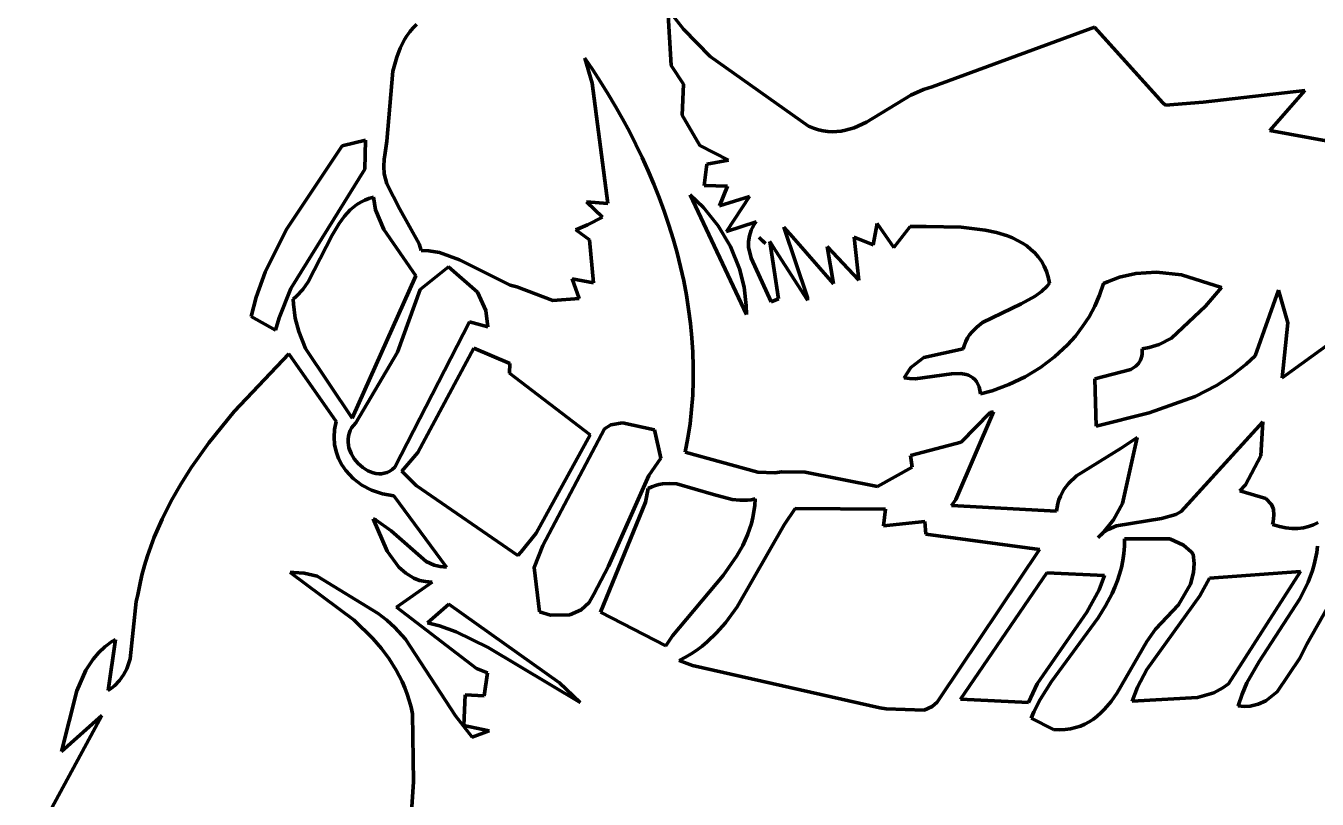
# Model space of a CAD drawing. Header units: millimetres. Extents: x 0 to 4.76, y 0 to 6.67.
# Drawn here: x 1.326 to 2.663, y 3.54 to 4.341 of the extents above; entities that cross this region are included whole.
import ezdxf

# ---------------------------------------------------------------- set-up
doc = ezdxf.new("R2010")
doc.units = ezdxf.units.MM
doc.layers.add('color#010101ff', color=7, linetype='CONTINUOUS', lineweight=100)
doc.layers.add('color#fefefeff', color=7, linetype='CONTINUOUS', lineweight=100)

msp = doc.modelspace()

# ---------------------------------------------------------------- linework, layer by layer
at = {"layer": 'color#010101ff'}
for p, q in [((1.9943, 4.3001), (1.9907, 4.3584)), ((1.9907, 4.3584), (2.0069, 4.3377)), ((1.7235, 4.335), (1.7205, 4.3309)), ((1.7267, 4.3388), (1.7235, 4.335)), ((1.7303, 4.3425), (1.7267, 4.3388)), ((2.0069, 4.3377), (2.0345, 4.3095)), ((2.2646, 4.2778), (2.4327, 4.3397)), ((2.4327, 4.3397), (2.5034, 4.2614)), ((1.7178, 4.3268), (1.7133, 4.318)), ((1.7205, 4.3309), (1.7178, 4.3268)), ((1.7098, 4.3087), (1.706, 4.2941)), ((1.7133, 4.318), (1.7098, 4.3087)), ((2.0345, 4.3095), (2.1365, 4.2371)), ((1.9125, 4.2819), (1.9048, 4.3075)), ((1.9048, 4.3075), (1.913, 4.2954)), ((1.913, 4.2954), (1.9211, 4.283)), ((2.0069, 4.2807), (1.9943, 4.3001)), ((1.706, 4.2941), (1.6995, 4.2218)), ((1.9286, 4.1571), (1.9125, 4.2819)), ((1.9211, 4.283), (1.9289, 4.2704)), ((1.9289, 4.2704), (1.9365, 4.2577)), ((2.0054, 4.2486), (2.0069, 4.2807)), ((2.1964, 4.2414), (2.2424, 4.2692)), ((2.2424, 4.2692), (2.2556, 4.2751)), ((2.2556, 4.2751), (2.2646, 4.2778)), ((2.5453, 4.2619), (2.6506, 4.2741)), ((2.6506, 4.2741), (2.6145, 4.2326)), ((1.9365, 4.2577), (1.9438, 4.2447)), ((2.5034, 4.2614), (2.5064, 4.259)), ((2.5064, 4.259), (2.5453, 4.2619)), ((1.9438, 4.2447), (1.9509, 4.2315)), ((2.0239, 4.2172), (2.0054, 4.2486)), ((2.1836, 4.2356), (2.1964, 4.2414)), ((1.9509, 4.2315), (1.9577, 4.2182)), ((2.1365, 4.2371), (2.1417, 4.235)), ((2.1417, 4.235), (2.1467, 4.2333)), ((2.1467, 4.2333), (2.1516, 4.2322)), ((2.1516, 4.2322), (2.1564, 4.2316)), ((2.1564, 4.2316), (2.1611, 4.2313)), ((2.1611, 4.2313), (2.1658, 4.2315)), ((2.1658, 4.2315), (2.1703, 4.2321)), ((2.1703, 4.2321), (2.1748, 4.2329)), ((2.1748, 4.2329), (2.1836, 4.2356)), ((2.6145, 4.2326), (2.7111, 4.215)), ((1.6535, 4.2169), (1.5954, 4.1297)), ((1.6776, 4.2227), (1.6535, 4.2169)), ((1.6769, 4.1927), (1.6776, 4.2227)), ((1.6995, 4.2218), (1.6975, 4.207)), ((1.9577, 4.2182), (1.9642, 4.2046)), ((2.0537, 4.2019), (2.0239, 4.2172)), ((1.6968, 4.203), (1.6964, 4.1953)), ((1.6975, 4.207), (1.6968, 4.203)), ((1.9642, 4.2046), (1.9703, 4.191)), ((2.0311, 4.198), (2.0537, 4.2019)), ((1.6002, 4.0691), (1.6769, 4.1927)), ((1.6964, 4.1953), (1.6969, 4.1879)), ((1.6969, 4.1879), (1.6995, 4.1773)), ((1.9703, 4.191), (1.9762, 4.1771)), ((2.0282, 4.1759), (2.0311, 4.198)), ((1.6995, 4.1773), (1.713, 4.1513)), ((1.9762, 4.1771), (1.9817, 4.1632)), ((2.0524, 4.1751), (2.0282, 4.1759)), ((2.0443, 4.1546), (2.0524, 4.1751)), ((1.6811, 4.1622), (1.6767, 4.1605)), ((1.6859, 4.1635), (1.6811, 4.1622)), ((1.6878, 4.1506), (1.6859, 4.1635)), ((1.9817, 4.1632), (1.9869, 4.1491)), ((2.014, 4.1661), (2.0278, 4.1531)), ((2.0721, 4.042), (2.014, 4.1661)), ((2.0752, 4.1643), (2.0443, 4.1546)), ((2.0514, 4.128), (2.0752, 4.1643)), ((1.6617, 4.1505), (1.6556, 4.1439)), ((1.6651, 4.1534), (1.6617, 4.1505)), ((1.6687, 4.1561), (1.6651, 4.1534)), ((1.6726, 4.1584), (1.6687, 4.1561)), ((1.6767, 4.1605), (1.6726, 4.1584)), ((1.6965, 4.1301), (1.6878, 4.1506)), ((1.713, 4.1513), (1.7331, 4.1154)), ((1.9229, 4.1428), (1.9064, 4.1588)), ((1.9064, 4.1588), (1.9286, 4.1571)), ((1.9869, 4.1491), (1.9918, 4.1348)), ((2.0278, 4.1531), (2.043, 4.134)), ((1.6502, 4.1365), (1.643, 4.1242)), ((1.6556, 4.1439), (1.6502, 4.1365)), ((1.8955, 4.1298), (1.9076, 4.1351)), ((1.9076, 4.1351), (1.9229, 4.1428)), ((1.9918, 4.1348), (1.9962, 4.1205)), ((2.043, 4.134), (2.0555, 4.1125)), ((2.0823, 4.1381), (2.0514, 4.128)), ((2.0785, 4.1323), (2.0802, 4.1352)), ((2.0802, 4.1352), (2.0823, 4.1381)), ((2.2077, 4.1365), (2.2036, 4.1144)), ((2.225, 4.1115), (2.2077, 4.1365)), ((1.5954, 4.1297), (1.5737, 4.0861)), ((1.643, 4.1242), (1.6182, 4.0759)), ((1.7298, 4.0821), (1.6965, 4.1301)), ((1.9094, 4.1193), (1.8955, 4.1298)), ((1.9962, 4.1205), (2.0003, 4.1061)), ((2.0743, 4.1178), (2.0752, 4.1236)), ((2.0752, 4.1236), (2.0771, 4.1294)), ((2.0771, 4.1294), (2.0785, 4.1323)), ((2.0853, 4.122), (2.0892, 4.1182)), ((2.0919, 4.1156), (2.0853, 4.122)), ((2.1199, 4.1225), (2.1108, 4.1325)), ((2.1108, 4.1325), (2.1353, 4.0597)), ((2.1622, 4.0738), (2.1199, 4.1225)), ((2.2036, 4.1144), (2.1837, 4.1221)), ((2.1837, 4.1221), (2.1886, 4.0778)), ((2.2419, 4.1331), (2.225, 4.1115)), ((2.2582, 4.1333), (2.2419, 4.1331)), ((2.2945, 4.1325), (2.2582, 4.1333)), ((2.3193, 4.1296), (2.2945, 4.1325)), ((2.3313, 4.127), (2.3193, 4.1296)), ((2.3426, 4.1235), (2.3313, 4.127)), ((2.3479, 4.1214), (2.3426, 4.1235)), ((2.3531, 4.1189), (2.3479, 4.1214)), ((1.7331, 4.1154), (1.7353, 4.1083)), ((1.7353, 4.1083), (1.7431, 4.1082)), ((1.7431, 4.1082), (1.7543, 4.1064)), ((1.9136, 4.0748), (1.9094, 4.1193)), ((2.0555, 4.1125), (2.0648, 4.0894)), ((2.0744, 4.112), (2.0743, 4.1178)), ((2.0769, 4.1005), (2.0744, 4.112)), ((2.0892, 4.1182), (2.0919, 4.1156)), ((2.1023, 4.1085), (2.0965, 4.1176)), ((2.0965, 4.1176), (2.1054, 4.0583)), ((2.1355, 4.0569), (2.1023, 4.1085)), ((2.1886, 4.0778), (2.1558, 4.1126)), ((2.1558, 4.1126), (2.1622, 4.0738)), ((2.358, 4.1161), (2.3531, 4.1189)), ((2.3626, 4.1131), (2.358, 4.1161)), ((2.3669, 4.1096), (2.3626, 4.1131)), ((2.3709, 4.1059), (2.3669, 4.1096)), ((1.7543, 4.1064), (1.775, 4.0988)), ((1.775, 4.0988), (1.8273, 4.0726)), ((2.0003, 4.1061), (2.0039, 4.0916)), ((2.0977, 4.0553), (2.0769, 4.1005)), ((2.3745, 4.1017), (2.3709, 4.1059)), ((2.3777, 4.0972), (2.3745, 4.1017)), ((2.3805, 4.0922), (2.3777, 4.0972)), ((1.5737, 4.0861), (1.5643, 4.06)), ((1.6637, 3.9347), (1.7298, 4.0821)), ((1.7636, 4.0916), (1.7343, 4.0681)), ((1.7935, 4.0652), (1.7636, 4.0916)), ((2.0039, 4.0916), (2.0072, 4.077)), ((2.0648, 4.0894), (2.0697, 4.0704)), ((2.3829, 4.0868), (2.3805, 4.0922)), ((2.3848, 4.081), (2.3829, 4.0868)), ((2.3862, 4.0747), (2.3848, 4.081)), ((2.4586, 4.0808), (2.4463, 4.0761)), ((2.4755, 4.0847), (2.4586, 4.0808)), ((2.4969, 4.0861), (2.4755, 4.0847)), ((2.5227, 4.0833), (2.4969, 4.0861)), ((2.5642, 4.07), (2.5227, 4.0833)), ((2.7757, 4.0847), (2.6273, 3.9764)), ((1.5882, 4.0385), (1.6002, 4.0691)), ((1.6126, 4.0681), (1.6062, 4.0611)), ((1.6182, 4.0759), (1.6126, 4.0681)), ((1.7343, 4.0681), (1.7106, 4.003)), ((1.8273, 4.0726), (1.8343, 4.0707)), ((1.8343, 4.0707), (1.8715, 4.0567)), ((1.8989, 4.0588), (1.8916, 4.079)), ((1.8916, 4.079), (1.9136, 4.0748)), ((2.0072, 4.077), (2.01, 4.0623)), ((2.0697, 4.0704), (2.072, 4.0514)), ((2.3778, 4.0659), (2.3836, 4.0715)), ((2.3836, 4.0715), (2.3862, 4.0747)), ((2.4422, 4.0741), (2.438, 4.0622)), ((2.4463, 4.0761), (2.4422, 4.0741)), ((2.5476, 4.0507), (2.5642, 4.07)), ((2.6234, 4.0673), (2.5991, 3.9992)), ((2.633, 4.0335), (2.6234, 4.0673)), ((1.5643, 4.06), (1.559, 4.0399)), ((1.6062, 4.0611), (1.6027, 4.0579)), ((1.6027, 4.0579), (1.6029, 4.0529)), ((1.8023, 4.0463), (1.7935, 4.0652)), ((1.8715, 4.0567), (1.8989, 4.0588)), ((2.01, 4.0623), (2.0123, 4.0476)), ((2.1054, 4.0583), (2.0977, 4.0553)), ((2.1353, 4.0597), (2.1355, 4.0569)), ((2.3569, 4.0531), (2.3713, 4.0611)), ((2.3713, 4.0611), (2.3778, 4.0659)), ((2.438, 4.0622), (2.433, 4.0507)), ((1.6029, 4.0529), (1.6047, 4.0384)), ((1.8044, 4.0293), (1.8023, 4.0463)), ((2.0123, 4.0476), (2.0143, 4.0328)), ((2.072, 4.0514), (2.0721, 4.042)), ((2.3168, 4.0337), (2.3569, 4.0531)), ((2.433, 4.0507), (2.4271, 4.0398)), ((2.5124, 4.0177), (2.5476, 4.0507)), ((1.559, 4.0399), (1.5843, 4.0258)), ((1.5843, 4.0258), (1.5882, 4.0385)), ((1.6047, 4.0384), (1.6083, 4.0245)), ((1.7079, 3.8838), (1.7854, 4.0344)), ((1.7854, 4.0344), (1.8044, 4.0293)), ((2.0143, 4.0328), (2.0157, 4.018)), ((2.3056, 4.0239), (2.3108, 4.0291)), ((2.3108, 4.0291), (2.3168, 4.0337)), ((2.4204, 4.0296), (2.4129, 4.0198)), ((2.4271, 4.0398), (2.4204, 4.0296)), ((2.6273, 3.9764), (2.633, 4.0335)), ((1.6083, 4.0245), (1.6154, 4.0068)), ((2.0157, 4.018), (2.0167, 4.0032)), ((2.298, 4.0106), (2.2995, 4.0143)), ((2.2995, 4.0143), (2.3012, 4.0178)), ((2.3012, 4.0178), (2.3033, 4.0209)), ((2.3033, 4.0209), (2.3056, 4.0239)), ((2.4129, 4.0198), (2.4048, 4.0107)), ((2.4997, 4.0111), (2.5124, 4.0177)), ((1.5981, 4.0013), (1.5413, 3.9415)), ((1.6472, 3.9312), (1.5981, 4.0013)), ((1.6154, 4.0068), (1.6637, 3.9347)), ((1.7106, 4.003), (1.6676, 3.9298)), ((1.7898, 4.0074), (1.7317, 3.8992)), ((1.8272, 3.9913), (1.7898, 4.0074)), ((2.0167, 4.0032), (2.0171, 3.9884)), ((2.2559, 3.9977), (2.2968, 4.0067)), ((2.2968, 4.0067), (2.298, 4.0106)), ((2.4048, 4.0107), (2.3914, 3.9982)), ((2.4816, 3.9989), (2.482, 4.0013)), ((2.482, 4.0067), (2.4893, 4.0078)), ((2.4821, 4.0039), (2.482, 4.0067)), ((2.482, 4.0013), (2.4821, 4.0039)), ((2.4893, 4.0078), (2.4997, 4.0111)), ((1.8266, 3.9812), (1.8272, 3.9913)), ((2.0171, 3.9884), (2.0171, 3.9735)), ((2.2354, 3.9766), (2.2426, 3.9873)), ((2.2426, 3.9873), (2.2559, 3.9977)), ((2.3767, 3.9872), (2.3609, 3.9776)), ((2.3914, 3.9982), (2.3767, 3.9872)), ((2.4703, 3.9853), (2.4755, 3.9885)), ((2.4755, 3.9885), (2.4782, 3.9913)), ((2.4782, 3.9913), (2.4803, 3.9947)), ((2.4803, 3.9947), (2.4816, 3.9989)), ((2.5898, 3.9905), (2.5749, 3.9788)), ((2.5991, 3.9992), (2.5898, 3.9905)), ((1.9101, 3.9174), (1.8266, 3.9812)), ((2.0171, 3.9735), (2.0165, 3.9587)), ((2.241, 3.9757), (2.2354, 3.9766)), ((2.2471, 3.9756), (2.241, 3.9757)), ((2.2847, 3.9808), (2.2471, 3.9756)), ((2.2941, 3.9809), (2.2847, 3.9808)), ((2.2997, 3.9799), (2.2941, 3.9809)), ((2.3022, 3.9791), (2.2997, 3.9799)), ((2.3046, 3.978), (2.3022, 3.9791)), ((2.3068, 3.9765), (2.3046, 3.978)), ((2.3087, 3.9747), (2.3068, 3.9765)), ((2.3104, 3.9726), (2.3087, 3.9747)), ((2.3609, 3.9776), (2.3441, 3.9696)), ((2.4331, 3.9754), (2.4703, 3.9853)), ((2.4345, 3.9266), (2.4331, 3.9754)), ((2.5749, 3.9788), (2.5591, 3.9687)), ((2.3119, 3.97), (2.3104, 3.9726)), ((2.3131, 3.9671), (2.3119, 3.97)), ((2.314, 3.9636), (2.3131, 3.9671)), ((2.3145, 3.9598), (2.314, 3.9636)), ((2.3266, 3.9632), (2.3145, 3.9598)), ((2.3441, 3.9696), (2.3266, 3.9632)), ((2.5591, 3.9687), (2.5369, 3.9573)), ((2.0165, 3.9587), (2.0154, 3.9438)), ((2.5369, 3.9573), (2.4895, 3.9401)), ((1.5413, 3.9415), (1.5152, 3.9092)), ((2.0154, 3.9438), (2.0137, 3.929)), ((2.328, 3.9412), (2.289, 3.8504)), ((2.2945, 3.9098), (2.3245, 3.9406)), ((2.3245, 3.9406), (2.328, 3.9412)), ((2.4895, 3.9401), (2.4345, 3.9266)), ((1.6449, 3.9151), (1.6455, 3.923)), ((1.6455, 3.923), (1.6472, 3.9312)), ((1.6616, 3.9218), (1.6605, 3.9189)), ((1.6631, 3.9246), (1.6616, 3.9218)), ((1.6651, 3.9272), (1.6631, 3.9246)), ((1.6676, 3.9298), (1.6651, 3.9272)), ((1.9252, 3.9236), (1.8613, 3.803)), ((1.9315, 3.9279), (1.9252, 3.9236)), ((1.9438, 3.9299), (1.9315, 3.9279)), ((1.9769, 3.9226), (1.9438, 3.9299)), ((1.9836, 3.8933), (1.9769, 3.9226)), ((2.0137, 3.929), (2.0115, 3.9143)), ((2.5226, 3.838), (2.6071, 3.931)), ((2.6071, 3.931), (2.605, 3.8956)), ((1.5152, 3.9092), (1.4972, 3.8838)), ((1.6454, 3.9074), (1.6449, 3.9151)), ((1.647, 3.9001), (1.6454, 3.9074)), ((1.6598, 3.916), (1.6594, 3.913)), ((1.6594, 3.913), (1.6594, 3.91)), ((1.6594, 3.91), (1.6598, 3.9069)), ((1.6605, 3.9189), (1.6598, 3.916)), ((1.6598, 3.9069), (1.6604, 3.9039)), ((1.8543, 3.8157), (1.9101, 3.9174)), ((2.0115, 3.9143), (2.0087, 3.8996)), ((2.242, 3.8959), (2.2945, 3.9098)), ((2.4605, 3.9036), (2.4771, 3.9146)), ((2.4771, 3.9146), (2.4616, 3.8464)), ((1.6495, 3.8931), (1.647, 3.9001)), ((1.6529, 3.8865), (1.6495, 3.8931)), ((1.6604, 3.9039), (1.6626, 3.8981)), ((1.6626, 3.8981), (1.6658, 3.8926)), ((1.7317, 3.8992), (1.7153, 3.8797)), ((1.9711, 3.8754), (1.9836, 3.8933)), ((2.0087, 3.8996), (2.0839, 3.8788)), ((2.2438, 3.884), (2.242, 3.8959)), ((2.4142, 3.8751), (2.4605, 3.9036)), ((2.605, 3.8956), (2.589, 3.8655)), ((1.4972, 3.8838), (1.4862, 3.8664)), ((1.6571, 3.8805), (1.6529, 3.8865)), ((1.6647, 3.8723), (1.6571, 3.8805)), ((1.6658, 3.8926), (1.6698, 3.8877)), ((1.6698, 3.8877), (1.6746, 3.8835)), ((1.6746, 3.8835), (1.6798, 3.8802)), ((1.6798, 3.8802), (1.6854, 3.878)), ((1.6998, 3.8785), (1.7026, 3.8798)), ((1.7026, 3.8798), (1.7053, 3.8816)), ((1.7053, 3.8816), (1.7079, 3.8838)), ((1.7153, 3.8797), (1.7299, 3.865)), ((2.2078, 3.8638), (2.2438, 3.884)), ((1.4862, 3.8664), (1.476, 3.8485)), ((1.6737, 3.8654), (1.6647, 3.8723)), ((1.6854, 3.878), (1.6883, 3.8774)), ((1.6883, 3.8774), (1.6912, 3.8771)), ((1.6912, 3.8771), (1.6941, 3.8772)), ((1.6941, 3.8772), (1.6969, 3.8776)), ((1.6969, 3.8776), (1.6998, 3.8785)), ((1.9291, 3.7813), (1.9711, 3.8754)), ((1.9852, 3.8668), (1.9815, 3.8661)), ((1.9926, 3.8672), (1.9852, 3.8668)), ((2.0001, 3.8667), (1.9926, 3.8672)), ((2.038, 3.8556), (2.0001, 3.8667)), ((2.0839, 3.8788), (2.1015, 3.8782)), ((2.1015, 3.8782), (2.1087, 3.8791)), ((2.1087, 3.8791), (2.1329, 3.8789)), ((2.1329, 3.8789), (2.2078, 3.8638)), ((2.4011, 3.8607), (2.4057, 3.8669)), ((2.4057, 3.8669), (2.4142, 3.8751)), ((1.6839, 3.86), (1.6737, 3.8654)), ((1.695, 3.8562), (1.6839, 3.86)), ((1.7067, 3.8542), (1.695, 3.8562)), ((1.7613, 3.7804), (1.7067, 3.8542)), ((1.7299, 3.865), (1.8354, 3.7924)), ((1.9705, 3.8618), (1.9677, 3.8478)), ((1.9741, 3.8636), (1.9705, 3.8618)), ((1.9778, 3.865), (1.9741, 3.8636)), ((1.9815, 3.8661), (1.9778, 3.865)), ((2.0574, 3.8505), (2.038, 3.8556)), ((2.3959, 3.8503), (2.3974, 3.854)), ((2.3974, 3.854), (2.4011, 3.8607)), ((2.589, 3.8655), (2.5833, 3.8593)), ((2.5833, 3.8593), (2.6103, 3.8514)), ((1.476, 3.8485), (1.4668, 3.8302)), ((1.9677, 3.8478), (1.9208, 3.7339)), ((2.0653, 3.8497), (2.0574, 3.8505)), ((2.0731, 3.8498), (2.0653, 3.8497)), ((2.0771, 3.8503), (2.0731, 3.8498)), ((2.0811, 3.8511), (2.0771, 3.8503)), ((2.0799, 3.838), (2.0807, 3.8444)), ((2.0807, 3.8444), (2.0811, 3.8511)), ((2.1227, 3.8412), (2.1114, 3.8241)), ((2.2163, 3.8405), (2.1227, 3.8412)), ((2.2141, 3.8231), (2.2163, 3.8405)), ((2.289, 3.8504), (2.2845, 3.8444)), ((2.2845, 3.8444), (2.3934, 3.8383)), ((2.3934, 3.8383), (2.3939, 3.8425)), ((2.3939, 3.8425), (2.3948, 3.8465)), ((2.3948, 3.8465), (2.3959, 3.8503)), ((2.4616, 3.8464), (2.4523, 3.8294)), ((2.6103, 3.8514), (2.616, 3.8453)), ((2.616, 3.8453), (2.618, 3.8403)), ((2.618, 3.8403), (2.6186, 3.8344)), ((1.4668, 3.8302), (1.4587, 3.8113)), ((1.6998, 3.7968), (1.6856, 3.8305)), ((1.6856, 3.8305), (1.6885, 3.8292)), ((1.6885, 3.8292), (1.7042, 3.818)), ((2.0773, 3.8256), (2.0787, 3.8317)), ((2.0787, 3.8317), (2.0799, 3.838)), ((2.2568, 3.8277), (2.2141, 3.8231)), ((2.258, 3.8145), (2.2568, 3.8277)), ((2.4523, 3.8294), (2.4424, 3.8169)), ((2.4555, 3.8233), (2.5023, 3.8307)), ((2.5023, 3.8307), (2.5171, 3.8351)), ((2.5171, 3.8351), (2.5226, 3.838)), ((2.6178, 3.8272), (2.6172, 3.8246)), ((2.6186, 3.8344), (2.6178, 3.8272)), ((2.6596, 3.8244), (2.6645, 3.8267)), ((1.7042, 3.818), (1.7404, 3.7863)), ((1.8388, 3.7961), (1.8543, 3.8157)), ((2.1114, 3.8241), (2.0625, 3.7393)), ((2.0683, 3.8027), (2.0733, 3.8138)), ((2.0733, 3.8138), (2.0754, 3.8196)), ((2.0754, 3.8196), (2.0773, 3.8256)), ((2.3757, 3.7988), (2.258, 3.8145)), ((2.4424, 3.8169), (2.4365, 3.8112)), ((2.4365, 3.8112), (2.4416, 3.8158)), ((2.4416, 3.8158), (2.447, 3.8194)), ((2.447, 3.8194), (2.4555, 3.8233)), ((2.6172, 3.8246), (2.6243, 3.8225)), ((2.6243, 3.8225), (2.631, 3.8212)), ((2.631, 3.8212), (2.6373, 3.8205)), ((2.6373, 3.8205), (2.6434, 3.8206)), ((2.6434, 3.8206), (2.6491, 3.8213)), ((2.6491, 3.8213), (2.6545, 3.8225)), ((2.6545, 3.8225), (2.6596, 3.8244)), ((1.455, 3.8017), (1.4517, 3.792)), ((1.4587, 3.8113), (1.455, 3.8017)), ((1.8613, 3.803), (1.8523, 3.7802)), ((2.0623, 3.792), (2.0683, 3.8027)), ((2.4638, 3.802), (2.4632, 3.7945)), ((2.4639, 3.8096), (2.4638, 3.802)), ((2.5109, 3.8097), (2.4639, 3.8096)), ((2.5249, 3.8032), (2.5109, 3.8097)), ((2.5329, 3.7961), (2.5249, 3.8032)), ((2.6639, 3.8022), (2.6631, 3.7957)), ((1.4517, 3.792), (1.4486, 3.7821)), ((1.712, 3.7805), (1.6998, 3.7968)), ((1.7404, 3.7863), (1.7488, 3.7825)), ((1.8354, 3.7924), (1.8388, 3.7961)), ((2.048, 3.7718), (2.0623, 3.792)), ((2.2725, 3.6448), (2.3757, 3.7988)), ((2.4621, 3.7872), (2.4606, 3.7801)), ((2.4632, 3.7945), (2.4621, 3.7872)), ((2.5348, 3.794), (2.5329, 3.7961)), ((2.5359, 3.7841), (2.5348, 3.794)), ((2.6618, 3.7892), (2.6603, 3.783)), ((2.6631, 3.7957), (2.6618, 3.7892)), ((1.4486, 3.7821), (1.4459, 3.7722)), ((1.5995, 3.7749), (1.6032, 3.775)), ((1.6657, 3.7255), (1.5995, 3.7749)), ((1.6032, 3.775), (1.614, 3.7743)), ((1.614, 3.7743), (1.6276, 3.7711)), ((1.7194, 3.774), (1.712, 3.7805)), ((1.7276, 3.769), (1.7194, 3.774)), ((1.7488, 3.7825), (1.7549, 3.781)), ((1.7549, 3.781), (1.7613, 3.7804)), ((1.8523, 3.7802), (1.8576, 3.734)), ((1.9142, 3.7524), (1.9291, 3.7813)), ((2.3832, 3.7746), (2.294, 3.6438)), ((2.4432, 3.7719), (2.3832, 3.7746)), ((2.4587, 3.7732), (2.4564, 3.7664)), ((2.4606, 3.7801), (2.4587, 3.7732)), ((2.5322, 3.7628), (2.5353, 3.7747)), ((2.5353, 3.7747), (2.5359, 3.7841)), ((2.6463, 3.7758), (2.552, 3.7691)), ((2.5716, 3.6596), (2.6463, 3.7758)), ((2.6526, 3.7007), (2.6955, 3.7761)), ((2.6585, 3.7768), (2.654, 3.7649)), ((2.6603, 3.783), (2.6585, 3.7768)), ((1.4436, 3.7621), (1.4415, 3.7518)), ((1.4459, 3.7722), (1.4436, 3.7621)), ((1.6276, 3.7711), (1.6907, 3.7324)), ((1.7096, 3.7389), (1.7465, 3.765)), ((1.7335, 3.7667), (1.7276, 3.769)), ((1.7398, 3.7654), (1.7335, 3.7667)), ((1.7465, 3.765), (1.7398, 3.7654)), ((1.9955, 3.7091), (2.048, 3.7718)), ((2.4374, 3.757), (2.4432, 3.7719)), ((2.4538, 3.7597), (2.4509, 3.7532)), ((2.4564, 3.7664), (2.4538, 3.7597)), ((2.5197, 3.7414), (2.5322, 3.7628)), ((2.552, 3.7691), (2.542, 3.7507)), ((2.654, 3.7649), (2.6456, 3.7477)), ((1.4415, 3.7518), (1.4401, 3.7448)), ((1.9092, 3.7439), (1.9142, 3.7524)), ((2.4247, 3.7339), (2.4374, 3.757)), ((2.4509, 3.7532), (2.4442, 3.7404)), ((2.542, 3.7507), (2.4868, 3.6744)), ((2.6456, 3.7477), (2.6033, 3.6828)), ((1.4401, 3.7448), (1.4336, 3.6854)), ((1.7925, 3.6755), (1.7096, 3.7389)), ((1.7638, 3.7422), (1.7419, 3.7227)), ((1.8785, 3.6606), (1.7638, 3.7422)), ((1.8576, 3.734), (1.8691, 3.7307)), ((1.8893, 3.731), (1.9011, 3.7362)), ((1.9011, 3.7362), (1.9092, 3.7439)), ((1.9208, 3.7339), (1.9886, 3.6988)), ((2.0625, 3.7393), (2.0503, 3.7227)), ((2.3735, 3.6594), (2.4247, 3.7339)), ((2.4442, 3.7404), (2.4365, 3.728)), ((2.4958, 3.7161), (2.5197, 3.7414)), ((1.6852, 3.7064), (1.6657, 3.7255)), ((1.6907, 3.7324), (1.6996, 3.7255)), ((1.6996, 3.7255), (1.7078, 3.718)), ((1.7419, 3.7227), (1.7541, 3.7196)), ((1.7541, 3.7196), (1.7715, 3.7134)), ((1.8691, 3.7307), (1.8893, 3.731)), ((2.0503, 3.7227), (2.0413, 3.7125)), ((2.4365, 3.728), (2.3883, 3.662)), ((1.6941, 3.6961), (1.6852, 3.7064)), ((1.7078, 3.718), (1.719, 3.7057)), ((1.7715, 3.7134), (1.8045, 3.697)), ((1.9886, 3.6988), (1.9955, 3.7091)), ((2.0413, 3.7125), (2.0315, 3.703)), ((2.4868, 3.7034), (2.4958, 3.7161)), ((1.4075, 3.698), (1.4011, 3.6919)), ((1.4146, 3.7033), (1.4075, 3.698)), ((1.411, 3.6527), (1.4185, 3.7056)), ((1.4185, 3.7056), (1.4146, 3.7033)), ((1.7022, 3.6853), (1.6941, 3.6961)), ((1.719, 3.7057), (1.7709, 3.6263)), ((1.8045, 3.697), (1.8998, 3.6403)), ((2.0207, 3.6945), (2.015, 3.6906)), ((2.0262, 3.6987), (2.0207, 3.6945)), ((2.0315, 3.703), (2.0262, 3.6987)), ((2.4562, 3.6502), (2.4868, 3.7034)), ((2.6454, 3.6861), (2.6526, 3.7007)), ((1.3954, 3.685), (1.3879, 3.6736)), ((1.4011, 3.6919), (1.3954, 3.685)), ((1.4336, 3.6854), (1.4301, 3.6752)), ((1.7094, 3.6738), (1.7022, 3.6853)), ((2.0089, 3.687), (2.0026, 3.6837)), ((2.0026, 3.6837), (2.0163, 3.6785)), ((2.015, 3.6906), (2.0089, 3.687)), ((2.6033, 3.6828), (2.5907, 3.6605)), ((2.6219, 3.6512), (2.6454, 3.6861)), ((1.3879, 3.6736), (1.3783, 3.6524)), ((1.4268, 3.6689), (1.4226, 3.663)), ((1.4301, 3.6752), (1.4268, 3.6689)), ((1.7156, 3.6618), (1.7094, 3.6738)), ((1.8039, 3.6709), (1.7925, 3.6755)), ((1.8003, 3.647), (1.8039, 3.6709)), ((2.0163, 3.6785), (2.2103, 3.6347)), ((2.4868, 3.6744), (2.4772, 3.6561)), ((1.3783, 3.6524), (1.3626, 3.5896)), ((1.4143, 3.655), (1.411, 3.6527)), ((1.4174, 3.6575), (1.4143, 3.655)), ((1.4226, 3.663), (1.4174, 3.6575)), ((1.7183, 3.6555), (1.7156, 3.6618)), ((1.7208, 3.649), (1.7183, 3.6555)), ((1.8998, 3.6403), (1.8785, 3.6606)), ((2.3644, 3.6401), (2.3735, 3.6594)), ((2.3883, 3.662), (2.3766, 3.6434)), ((2.4772, 3.6561), (2.4717, 3.6415)), ((2.5563, 3.6503), (2.5657, 3.6553)), ((2.5657, 3.6553), (2.5716, 3.6596)), ((2.5907, 3.6605), (2.5856, 3.6488)), ((1.7229, 3.6423), (1.7208, 3.649)), ((1.7248, 3.6355), (1.7229, 3.6423)), ((1.7793, 3.6163), (1.7807, 3.6481)), ((1.7807, 3.6481), (1.8003, 3.647)), ((2.2644, 3.6361), (2.2696, 3.6407)), ((2.2696, 3.6407), (2.2725, 3.6448)), ((2.294, 3.6438), (2.3644, 3.6401)), ((2.3766, 3.6434), (2.3699, 3.6305)), ((2.4431, 3.6332), (2.4499, 3.6413)), ((2.4499, 3.6413), (2.4562, 3.6502)), ((2.4717, 3.6415), (2.5395, 3.6453)), ((2.5395, 3.6453), (2.5563, 3.6503)), ((2.5856, 3.6488), (2.5815, 3.6366)), ((2.6024, 3.6383), (2.6103, 3.642)), ((2.6103, 3.642), (2.6219, 3.6512)), ((1.4043, 3.6267), (1.3256, 3.4818)), ((1.3626, 3.5896), (1.4043, 3.6267)), ((1.7263, 3.6284), (1.7248, 3.6355)), ((1.7272, 3.5579), (1.7263, 3.6284)), ((1.7709, 3.6263), (1.788, 3.6043)), ((2.2103, 3.6347), (2.2168, 3.6338)), ((2.2168, 3.6338), (2.2564, 3.6324)), ((2.2564, 3.6324), (2.2644, 3.6361)), ((2.3699, 3.6305), (2.367, 3.624)), ((2.4316, 3.623), (2.4356, 3.6261)), ((2.4356, 3.6261), (2.4394, 3.6296)), ((2.4394, 3.6296), (2.4431, 3.6332)), ((2.5815, 3.6366), (2.5878, 3.636)), ((2.5878, 3.636), (2.5939, 3.6363)), ((2.5939, 3.6363), (2.6024, 3.6383)), ((1.8055, 3.611), (1.7793, 3.6163)), ((2.367, 3.624), (2.3901, 3.6123)), ((2.3901, 3.6123), (2.3964, 3.612)), ((2.3964, 3.612), (2.4022, 3.6122)), ((2.4022, 3.6122), (2.4078, 3.613)), ((2.4078, 3.613), (2.4131, 3.6142)), ((2.4131, 3.6142), (2.4181, 3.6158)), ((2.4181, 3.6158), (2.4228, 3.6178)), ((2.4228, 3.6178), (2.4273, 3.6202)), ((2.4273, 3.6202), (2.4316, 3.623)), ((1.788, 3.6043), (1.8055, 3.611)), ((1.7232, 3.4975), (1.7272, 3.5579))]:
    msp.add_line(p, q, dxfattribs=at)
at = {"layer": 'color#fefefeff'}
for p, q in [((2.0069, 4.3377), (1.9907, 4.3584)), ((1.9907, 4.3584), (1.9943, 4.3001)), ((1.7205, 4.3309), (1.7235, 4.335)), ((1.7235, 4.335), (1.7267, 4.3388)), ((1.7267, 4.3388), (1.7303, 4.3425)), ((2.0345, 4.3095), (2.0069, 4.3377)), ((2.4327, 4.3397), (2.2646, 4.2778)), ((2.5034, 4.2614), (2.4327, 4.3397)), ((1.7133, 4.318), (1.7178, 4.3268)), ((1.7178, 4.3268), (1.7205, 4.3309)), ((1.706, 4.2941), (1.7098, 4.3087)), ((1.7098, 4.3087), (1.7133, 4.318)), ((2.1365, 4.2371), (2.0345, 4.3095)), ((1.913, 4.2954), (1.9048, 4.3075)), ((1.9048, 4.3075), (1.9125, 4.2819)), ((1.9211, 4.283), (1.913, 4.2954)), ((1.9943, 4.3001), (2.0069, 4.2807)), ((1.6995, 4.2218), (1.706, 4.2941)), ((1.9125, 4.2819), (1.9286, 4.1571)), ((1.9289, 4.2704), (1.9211, 4.283)), ((1.9365, 4.2577), (1.9289, 4.2704)), ((2.0069, 4.2807), (2.0054, 4.2486)), ((2.2424, 4.2692), (2.1964, 4.2414)), ((2.2556, 4.2751), (2.2424, 4.2692)), ((2.2646, 4.2778), (2.2556, 4.2751)), ((2.6506, 4.2741), (2.5453, 4.2619)), ((2.6145, 4.2326), (2.6506, 4.2741)), ((1.9438, 4.2447), (1.9365, 4.2577)), ((2.5064, 4.259), (2.5034, 4.2614)), ((2.5453, 4.2619), (2.5064, 4.259)), ((1.9509, 4.2315), (1.9438, 4.2447)), ((2.0054, 4.2486), (2.0239, 4.2172)), ((2.1964, 4.2414), (2.1836, 4.2356)), ((1.9577, 4.2182), (1.9509, 4.2315)), ((2.1417, 4.235), (2.1365, 4.2371)), ((2.1467, 4.2333), (2.1417, 4.235)), ((2.1516, 4.2322), (2.1467, 4.2333)), ((2.1564, 4.2316), (2.1516, 4.2322)), ((2.1611, 4.2313), (2.1564, 4.2316)), ((2.1658, 4.2315), (2.1611, 4.2313)), ((2.1703, 4.2321), (2.1658, 4.2315)), ((2.1748, 4.2329), (2.1703, 4.2321)), ((2.1836, 4.2356), (2.1748, 4.2329)), ((2.7111, 4.215), (2.6145, 4.2326)), ((1.5954, 4.1297), (1.6535, 4.2169)), ((1.6535, 4.2169), (1.6776, 4.2227)), ((1.6776, 4.2227), (1.6769, 4.1927)), ((1.6975, 4.207), (1.6995, 4.2218)), ((1.9642, 4.2046), (1.9577, 4.2182)), ((2.0239, 4.2172), (2.0537, 4.2019)), ((1.6964, 4.1953), (1.6968, 4.203)), ((1.6968, 4.203), (1.6975, 4.207)), ((1.9703, 4.191), (1.9642, 4.2046)), ((2.0537, 4.2019), (2.0311, 4.198)), ((1.6769, 4.1927), (1.6002, 4.0691)), ((1.6969, 4.1879), (1.6964, 4.1953)), ((1.6995, 4.1773), (1.6969, 4.1879)), ((1.9762, 4.1771), (1.9703, 4.191)), ((2.0311, 4.198), (2.0282, 4.1759)), ((1.713, 4.1513), (1.6995, 4.1773)), ((1.9817, 4.1632), (1.9762, 4.1771)), ((2.0282, 4.1759), (2.0524, 4.1751)), ((2.0524, 4.1751), (2.0443, 4.1546)), ((1.6767, 4.1605), (1.6811, 4.1622)), ((1.6811, 4.1622), (1.6859, 4.1635)), ((1.6859, 4.1635), (1.6878, 4.1506)), ((1.9869, 4.1491), (1.9817, 4.1632)), ((2.014, 4.1661), (2.0721, 4.042)), ((2.0278, 4.1531), (2.014, 4.1661)), ((2.0443, 4.1546), (2.0752, 4.1643)), ((2.0752, 4.1643), (2.0514, 4.128)), ((1.6556, 4.1439), (1.6617, 4.1505)), ((1.6617, 4.1505), (1.6651, 4.1534)), ((1.6651, 4.1534), (1.6687, 4.1561)), ((1.6687, 4.1561), (1.6726, 4.1584)), ((1.6726, 4.1584), (1.6767, 4.1605)), ((1.6878, 4.1506), (1.6965, 4.1301)), ((1.7331, 4.1154), (1.713, 4.1513)), ((1.9286, 4.1571), (1.9064, 4.1588)), ((1.9064, 4.1588), (1.9229, 4.1428)), ((1.9918, 4.1348), (1.9869, 4.1491)), ((2.043, 4.134), (2.0278, 4.1531)), ((1.643, 4.1242), (1.6502, 4.1365)), ((1.6502, 4.1365), (1.6556, 4.1439)), ((1.9076, 4.1351), (1.8955, 4.1298)), ((1.9229, 4.1428), (1.9076, 4.1351)), ((1.9962, 4.1205), (1.9918, 4.1348)), ((2.0555, 4.1125), (2.043, 4.134)), ((2.0514, 4.128), (2.0823, 4.1381)), ((2.0802, 4.1352), (2.0785, 4.1323)), ((2.0823, 4.1381), (2.0802, 4.1352)), ((2.2036, 4.1144), (2.2077, 4.1365)), ((2.2077, 4.1365), (2.225, 4.1115)), ((1.5737, 4.0861), (1.5954, 4.1297)), ((1.6182, 4.0759), (1.643, 4.1242)), ((1.6965, 4.1301), (1.7298, 4.0821)), ((1.8955, 4.1298), (1.9094, 4.1193)), ((2.0003, 4.1061), (1.9962, 4.1205)), ((2.0752, 4.1236), (2.0743, 4.1178)), ((2.0771, 4.1294), (2.0752, 4.1236)), ((2.0785, 4.1323), (2.0771, 4.1294)), ((2.0853, 4.122), (2.0919, 4.1156)), ((2.0892, 4.1182), (2.0853, 4.122)), ((2.1353, 4.0597), (2.1108, 4.1325)), ((2.1108, 4.1325), (2.1199, 4.1225)), ((2.1199, 4.1225), (2.1622, 4.0738)), ((2.1886, 4.0778), (2.1837, 4.1221)), ((2.1837, 4.1221), (2.2036, 4.1144)), ((2.225, 4.1115), (2.2419, 4.1331)), ((2.2419, 4.1331), (2.2582, 4.1333)), ((2.2582, 4.1333), (2.2945, 4.1325)), ((2.2945, 4.1325), (2.3193, 4.1296)), ((2.3193, 4.1296), (2.3313, 4.127)), ((2.3313, 4.127), (2.3426, 4.1235)), ((2.3426, 4.1235), (2.3479, 4.1214)), ((2.3479, 4.1214), (2.3531, 4.1189)), ((1.7353, 4.1083), (1.7331, 4.1154)), ((1.7431, 4.1082), (1.7353, 4.1083)), ((1.7543, 4.1064), (1.7431, 4.1082)), ((1.9094, 4.1193), (1.9136, 4.0748)), ((2.0648, 4.0894), (2.0555, 4.1125)), ((2.0743, 4.1178), (2.0744, 4.112)), ((2.0744, 4.112), (2.0769, 4.1005)), ((2.0919, 4.1156), (2.0892, 4.1182)), ((2.1054, 4.0583), (2.0965, 4.1176)), ((2.0965, 4.1176), (2.1023, 4.1085)), ((2.1023, 4.1085), (2.1355, 4.0569)), ((2.1622, 4.0738), (2.1558, 4.1126)), ((2.1558, 4.1126), (2.1886, 4.0778)), ((2.3531, 4.1189), (2.358, 4.1161)), ((2.358, 4.1161), (2.3626, 4.1131)), ((2.3626, 4.1131), (2.3669, 4.1096)), ((2.3669, 4.1096), (2.3709, 4.1059)), ((1.775, 4.0988), (1.7543, 4.1064)), ((1.8273, 4.0726), (1.775, 4.0988)), ((2.0039, 4.0916), (2.0003, 4.1061)), ((2.0769, 4.1005), (2.0977, 4.0553)), ((2.3709, 4.1059), (2.3745, 4.1017)), ((2.3745, 4.1017), (2.3777, 4.0972)), ((2.3777, 4.0972), (2.3805, 4.0922)), ((1.5643, 4.06), (1.5737, 4.0861)), ((1.7298, 4.0821), (1.6637, 3.9347)), ((1.7343, 4.0681), (1.7636, 4.0916)), ((1.7636, 4.0916), (1.7935, 4.0652)), ((2.0072, 4.077), (2.0039, 4.0916)), ((2.0697, 4.0704), (2.0648, 4.0894)), ((2.3805, 4.0922), (2.3829, 4.0868)), ((2.3829, 4.0868), (2.3848, 4.081)), ((2.3848, 4.081), (2.3862, 4.0747)), ((2.4463, 4.0761), (2.4586, 4.0808)), ((2.4586, 4.0808), (2.4755, 4.0847)), ((2.4755, 4.0847), (2.4969, 4.0861)), ((2.4969, 4.0861), (2.5227, 4.0833)), ((2.5227, 4.0833), (2.5642, 4.07)), ((2.6273, 3.9764), (2.7757, 4.0847)), ((1.6002, 4.0691), (1.5882, 4.0385)), ((1.6062, 4.0611), (1.6126, 4.0681)), ((1.6126, 4.0681), (1.6182, 4.0759)), ((1.7106, 4.003), (1.7343, 4.0681)), ((1.8343, 4.0707), (1.8273, 4.0726)), ((1.8715, 4.0567), (1.8343, 4.0707)), ((1.9136, 4.0748), (1.8916, 4.079)), ((1.8916, 4.079), (1.8989, 4.0588)), ((2.01, 4.0623), (2.0072, 4.077)), ((2.072, 4.0514), (2.0697, 4.0704)), ((2.3836, 4.0715), (2.3778, 4.0659)), ((2.3862, 4.0747), (2.3836, 4.0715)), ((2.438, 4.0622), (2.4422, 4.0741)), ((2.4422, 4.0741), (2.4463, 4.0761)), ((2.5642, 4.07), (2.5476, 4.0507)), ((2.5991, 3.9992), (2.6234, 4.0673)), ((2.6234, 4.0673), (2.633, 4.0335)), ((1.559, 4.0399), (1.5643, 4.06)), ((1.6027, 4.0579), (1.6062, 4.0611)), ((1.6029, 4.0529), (1.6027, 4.0579)), ((1.7935, 4.0652), (1.8023, 4.0463)), ((1.8989, 4.0588), (1.8715, 4.0567)), ((2.0123, 4.0476), (2.01, 4.0623)), ((2.0977, 4.0553), (2.1054, 4.0583)), ((2.1355, 4.0569), (2.1353, 4.0597)), ((2.3713, 4.0611), (2.3569, 4.0531)), ((2.3778, 4.0659), (2.3713, 4.0611)), ((2.433, 4.0507), (2.438, 4.0622)), ((1.6047, 4.0384), (1.6029, 4.0529)), ((1.8023, 4.0463), (1.8044, 4.0293)), ((2.0143, 4.0328), (2.0123, 4.0476)), ((2.0721, 4.042), (2.072, 4.0514)), ((2.3569, 4.0531), (2.3168, 4.0337)), ((2.4271, 4.0398), (2.433, 4.0507)), ((2.5476, 4.0507), (2.5124, 4.0177)), ((1.5843, 4.0258), (1.559, 4.0399)), ((1.5882, 4.0385), (1.5843, 4.0258)), ((1.6083, 4.0245), (1.6047, 4.0384)), ((1.7854, 4.0344), (1.7079, 3.8838)), ((1.8044, 4.0293), (1.7854, 4.0344)), ((2.0157, 4.018), (2.0143, 4.0328)), ((2.3108, 4.0291), (2.3056, 4.0239)), ((2.3168, 4.0337), (2.3108, 4.0291)), ((2.4129, 4.0198), (2.4204, 4.0296)), ((2.4204, 4.0296), (2.4271, 4.0398)), ((2.633, 4.0335), (2.6273, 3.9764)), ((1.6154, 4.0068), (1.6083, 4.0245)), ((2.0167, 4.0032), (2.0157, 4.018)), ((2.2995, 4.0143), (2.298, 4.0106)), ((2.3012, 4.0178), (2.2995, 4.0143)), ((2.3033, 4.0209), (2.3012, 4.0178)), ((2.3056, 4.0239), (2.3033, 4.0209)), ((2.4048, 4.0107), (2.4129, 4.0198)), ((2.5124, 4.0177), (2.4997, 4.0111)), ((1.5413, 3.9415), (1.5981, 4.0013)), ((1.5981, 4.0013), (1.6472, 3.9312)), ((1.6637, 3.9347), (1.6154, 4.0068)), ((1.6676, 3.9298), (1.7106, 4.003)), ((1.7317, 3.8992), (1.7898, 4.0074)), ((1.7898, 4.0074), (1.8272, 3.9913)), ((2.0171, 3.9884), (2.0167, 4.0032)), ((2.2968, 4.0067), (2.2559, 3.9977)), ((2.298, 4.0106), (2.2968, 4.0067)), ((2.3914, 3.9982), (2.4048, 4.0107)), ((2.482, 4.0013), (2.4816, 3.9989)), ((2.4893, 4.0078), (2.482, 4.0067)), ((2.482, 4.0067), (2.4821, 4.0039)), ((2.4821, 4.0039), (2.482, 4.0013)), ((2.4997, 4.0111), (2.4893, 4.0078)), ((1.8272, 3.9913), (1.8266, 3.9812)), ((2.0171, 3.9735), (2.0171, 3.9884)), ((2.2426, 3.9873), (2.2354, 3.9766)), ((2.2559, 3.9977), (2.2426, 3.9873)), ((2.3609, 3.9776), (2.3767, 3.9872)), ((2.3767, 3.9872), (2.3914, 3.9982)), ((2.4755, 3.9885), (2.4703, 3.9853)), ((2.4782, 3.9913), (2.4755, 3.9885)), ((2.4803, 3.9947), (2.4782, 3.9913)), ((2.4816, 3.9989), (2.4803, 3.9947)), ((2.5749, 3.9788), (2.5898, 3.9905)), ((2.5898, 3.9905), (2.5991, 3.9992)), ((1.8266, 3.9812), (1.9101, 3.9174)), ((2.0165, 3.9587), (2.0171, 3.9735)), ((2.2354, 3.9766), (2.241, 3.9757)), ((2.241, 3.9757), (2.2471, 3.9756)), ((2.2471, 3.9756), (2.2847, 3.9808)), ((2.2847, 3.9808), (2.2941, 3.9809)), ((2.2941, 3.9809), (2.2997, 3.9799)), ((2.2997, 3.9799), (2.3022, 3.9791)), ((2.3022, 3.9791), (2.3046, 3.978)), ((2.3046, 3.978), (2.3068, 3.9765)), ((2.3068, 3.9765), (2.3087, 3.9747)), ((2.3087, 3.9747), (2.3104, 3.9726)), ((2.3441, 3.9696), (2.3609, 3.9776)), ((2.4703, 3.9853), (2.4331, 3.9754)), ((2.4331, 3.9754), (2.4345, 3.9266)), ((2.5591, 3.9687), (2.5749, 3.9788)), ((2.3104, 3.9726), (2.3119, 3.97)), ((2.3119, 3.97), (2.3131, 3.9671)), ((2.3131, 3.9671), (2.314, 3.9636)), ((2.314, 3.9636), (2.3145, 3.9598)), ((2.3145, 3.9598), (2.3266, 3.9632)), ((2.3266, 3.9632), (2.3441, 3.9696)), ((2.5369, 3.9573), (2.5591, 3.9687)), ((2.0154, 3.9438), (2.0165, 3.9587)), ((2.4895, 3.9401), (2.5369, 3.9573)), ((1.5152, 3.9092), (1.5413, 3.9415)), ((2.0137, 3.929), (2.0154, 3.9438)), ((2.289, 3.8504), (2.328, 3.9412)), ((2.3245, 3.9406), (2.2945, 3.9098)), ((2.328, 3.9412), (2.3245, 3.9406)), ((2.4345, 3.9266), (2.4895, 3.9401)), ((1.6455, 3.923), (1.6449, 3.9151)), ((1.6472, 3.9312), (1.6455, 3.923)), ((1.6605, 3.9189), (1.6616, 3.9218)), ((1.6616, 3.9218), (1.6631, 3.9246)), ((1.6631, 3.9246), (1.6651, 3.9272)), ((1.6651, 3.9272), (1.6676, 3.9298)), ((1.8613, 3.803), (1.9252, 3.9236)), ((1.9252, 3.9236), (1.9315, 3.9279)), ((1.9315, 3.9279), (1.9438, 3.9299)), ((1.9438, 3.9299), (1.9769, 3.9226)), ((1.9769, 3.9226), (1.9836, 3.8933)), ((2.0115, 3.9143), (2.0137, 3.929)), ((2.6071, 3.931), (2.5226, 3.838)), ((2.605, 3.8956), (2.6071, 3.931)), ((1.4972, 3.8838), (1.5152, 3.9092)), ((1.6449, 3.9151), (1.6454, 3.9074)), ((1.6454, 3.9074), (1.647, 3.9001)), ((1.6594, 3.913), (1.6598, 3.916)), ((1.6594, 3.91), (1.6594, 3.913)), ((1.6598, 3.9069), (1.6594, 3.91)), ((1.6598, 3.916), (1.6605, 3.9189)), ((1.6604, 3.9039), (1.6598, 3.9069)), ((1.9101, 3.9174), (1.8543, 3.8157)), ((2.0087, 3.8996), (2.0115, 3.9143)), ((2.2945, 3.9098), (2.242, 3.8959)), ((2.4771, 3.9146), (2.4605, 3.9036)), ((2.4616, 3.8464), (2.4771, 3.9146)), ((1.647, 3.9001), (1.6495, 3.8931)), ((1.6495, 3.8931), (1.6529, 3.8865)), ((1.6626, 3.8981), (1.6604, 3.9039)), ((1.6658, 3.8926), (1.6626, 3.8981)), ((1.7153, 3.8797), (1.7317, 3.8992)), ((1.9836, 3.8933), (1.9711, 3.8754)), ((2.0839, 3.8788), (2.0087, 3.8996)), ((2.242, 3.8959), (2.2438, 3.884)), ((2.4605, 3.9036), (2.4142, 3.8751)), ((2.589, 3.8655), (2.605, 3.8956)), ((1.4862, 3.8664), (1.4972, 3.8838)), ((1.6529, 3.8865), (1.6571, 3.8805)), ((1.6571, 3.8805), (1.6647, 3.8723)), ((1.6698, 3.8877), (1.6658, 3.8926)), ((1.6746, 3.8835), (1.6698, 3.8877)), ((1.6798, 3.8802), (1.6746, 3.8835)), ((1.6854, 3.878), (1.6798, 3.8802)), ((1.7026, 3.8798), (1.6998, 3.8785)), ((1.7053, 3.8816), (1.7026, 3.8798)), ((1.7079, 3.8838), (1.7053, 3.8816)), ((1.7299, 3.865), (1.7153, 3.8797)), ((2.2438, 3.884), (2.2078, 3.8638)), ((1.476, 3.8485), (1.4862, 3.8664)), ((1.6647, 3.8723), (1.6737, 3.8654)), ((1.6883, 3.8774), (1.6854, 3.878)), ((1.6912, 3.8771), (1.6883, 3.8774)), ((1.6941, 3.8772), (1.6912, 3.8771)), ((1.6969, 3.8776), (1.6941, 3.8772)), ((1.6998, 3.8785), (1.6969, 3.8776)), ((1.9711, 3.8754), (1.9291, 3.7813)), ((1.9815, 3.8661), (1.9852, 3.8668)), ((1.9852, 3.8668), (1.9926, 3.8672)), ((1.9926, 3.8672), (2.0001, 3.8667)), ((2.0001, 3.8667), (2.038, 3.8556)), ((2.1015, 3.8782), (2.0839, 3.8788)), ((2.1087, 3.8791), (2.1015, 3.8782)), ((2.1329, 3.8789), (2.1087, 3.8791)), ((2.2078, 3.8638), (2.1329, 3.8789)), ((2.4057, 3.8669), (2.4011, 3.8607)), ((2.4142, 3.8751), (2.4057, 3.8669)), ((1.6737, 3.8654), (1.6839, 3.86)), ((1.6839, 3.86), (1.695, 3.8562)), ((1.695, 3.8562), (1.7067, 3.8542)), ((1.7067, 3.8542), (1.7613, 3.7804)), ((1.8354, 3.7924), (1.7299, 3.865)), ((1.9677, 3.8478), (1.9705, 3.8618)), ((1.9705, 3.8618), (1.9741, 3.8636)), ((1.9741, 3.8636), (1.9778, 3.865)), ((1.9778, 3.865), (1.9815, 3.8661)), ((2.038, 3.8556), (2.0574, 3.8505)), ((2.3974, 3.854), (2.3959, 3.8503)), ((2.4011, 3.8607), (2.3974, 3.854)), ((2.5833, 3.8593), (2.589, 3.8655)), ((2.6103, 3.8514), (2.5833, 3.8593)), ((1.4668, 3.8302), (1.476, 3.8485)), ((1.9208, 3.7339), (1.9677, 3.8478)), ((2.0574, 3.8505), (2.0653, 3.8497)), ((2.0653, 3.8497), (2.0731, 3.8498)), ((2.0731, 3.8498), (2.0771, 3.8503)), ((2.0771, 3.8503), (2.0811, 3.8511)), ((2.0807, 3.8444), (2.0799, 3.838)), ((2.0811, 3.8511), (2.0807, 3.8444)), ((2.1114, 3.8241), (2.1227, 3.8412)), ((2.1227, 3.8412), (2.2163, 3.8405)), ((2.2163, 3.8405), (2.2141, 3.8231)), ((2.2845, 3.8444), (2.289, 3.8504)), ((2.3934, 3.8383), (2.2845, 3.8444)), ((2.3939, 3.8425), (2.3934, 3.8383)), ((2.3948, 3.8465), (2.3939, 3.8425)), ((2.3959, 3.8503), (2.3948, 3.8465)), ((2.4523, 3.8294), (2.4616, 3.8464)), ((2.616, 3.8453), (2.6103, 3.8514)), ((2.618, 3.8403), (2.616, 3.8453)), ((2.6186, 3.8344), (2.618, 3.8403)), ((1.4587, 3.8113), (1.4668, 3.8302)), ((1.6885, 3.8292), (1.6856, 3.8305)), ((1.6856, 3.8305), (1.6998, 3.7968)), ((1.7042, 3.818), (1.6885, 3.8292)), ((2.0787, 3.8317), (2.0773, 3.8256)), ((2.0799, 3.838), (2.0787, 3.8317)), ((2.2141, 3.8231), (2.2568, 3.8277)), ((2.2568, 3.8277), (2.258, 3.8145)), ((2.4424, 3.8169), (2.4523, 3.8294)), ((2.5023, 3.8307), (2.4555, 3.8233)), ((2.5171, 3.8351), (2.5023, 3.8307)), ((2.5226, 3.838), (2.5171, 3.8351)), ((2.6172, 3.8246), (2.6178, 3.8272)), ((2.6178, 3.8272), (2.6186, 3.8344)), ((2.6645, 3.8267), (2.6596, 3.8244)), ((1.7404, 3.7863), (1.7042, 3.818)), ((1.8543, 3.8157), (1.8388, 3.7961)), ((2.0625, 3.7393), (2.1114, 3.8241)), ((2.0733, 3.8138), (2.0683, 3.8027)), ((2.0754, 3.8196), (2.0733, 3.8138)), ((2.0773, 3.8256), (2.0754, 3.8196)), ((2.258, 3.8145), (2.3757, 3.7988)), ((2.4365, 3.8112), (2.4424, 3.8169)), ((2.4416, 3.8158), (2.4365, 3.8112)), ((2.447, 3.8194), (2.4416, 3.8158)), ((2.4555, 3.8233), (2.447, 3.8194)), ((2.6243, 3.8225), (2.6172, 3.8246)), ((2.631, 3.8212), (2.6243, 3.8225)), ((2.6373, 3.8205), (2.631, 3.8212)), ((2.6434, 3.8206), (2.6373, 3.8205)), ((2.6491, 3.8213), (2.6434, 3.8206)), ((2.6545, 3.8225), (2.6491, 3.8213)), ((2.6596, 3.8244), (2.6545, 3.8225)), ((1.4517, 3.792), (1.455, 3.8017)), ((1.455, 3.8017), (1.4587, 3.8113)), ((1.8523, 3.7802), (1.8613, 3.803)), ((2.0683, 3.8027), (2.0623, 3.792)), ((2.4632, 3.7945), (2.4638, 3.802)), ((2.4638, 3.802), (2.4639, 3.8096)), ((2.4639, 3.8096), (2.5109, 3.8097)), ((2.5109, 3.8097), (2.5249, 3.8032)), ((2.5249, 3.8032), (2.5329, 3.7961)), ((2.6631, 3.7957), (2.6639, 3.8022)), ((1.4486, 3.7821), (1.4517, 3.792)), ((1.6998, 3.7968), (1.712, 3.7805)), ((1.7488, 3.7825), (1.7404, 3.7863)), ((1.8388, 3.7961), (1.8354, 3.7924)), ((2.0623, 3.792), (2.048, 3.7718)), ((2.3757, 3.7988), (2.2725, 3.6448)), ((2.4606, 3.7801), (2.4621, 3.7872)), ((2.4621, 3.7872), (2.4632, 3.7945)), ((2.5329, 3.7961), (2.5348, 3.794)), ((2.5348, 3.794), (2.5359, 3.7841)), ((2.6603, 3.783), (2.6618, 3.7892)), ((2.6618, 3.7892), (2.6631, 3.7957)), ((1.4459, 3.7722), (1.4486, 3.7821)), ((1.6032, 3.775), (1.5995, 3.7749)), ((1.5995, 3.7749), (1.6657, 3.7255)), ((1.614, 3.7743), (1.6032, 3.775)), ((1.6276, 3.7711), (1.614, 3.7743)), ((1.712, 3.7805), (1.7194, 3.774)), ((1.7194, 3.774), (1.7276, 3.769)), ((1.7549, 3.781), (1.7488, 3.7825)), ((1.7613, 3.7804), (1.7549, 3.781)), ((1.8576, 3.734), (1.8523, 3.7802)), ((1.9291, 3.7813), (1.9142, 3.7524)), ((2.294, 3.6438), (2.3832, 3.7746)), ((2.3832, 3.7746), (2.4432, 3.7719)), ((2.4564, 3.7664), (2.4587, 3.7732)), ((2.4587, 3.7732), (2.4606, 3.7801)), ((2.5353, 3.7747), (2.5322, 3.7628)), ((2.5359, 3.7841), (2.5353, 3.7747)), ((2.552, 3.7691), (2.6463, 3.7758)), ((2.6463, 3.7758), (2.5716, 3.6596)), ((2.6955, 3.7761), (2.6526, 3.7007)), ((2.654, 3.7649), (2.6585, 3.7768)), ((2.6585, 3.7768), (2.6603, 3.783)), ((1.4415, 3.7518), (1.4436, 3.7621)), ((1.4436, 3.7621), (1.4459, 3.7722)), ((1.6907, 3.7324), (1.6276, 3.7711)), ((1.7465, 3.765), (1.7096, 3.7389)), ((1.7276, 3.769), (1.7335, 3.7667)), ((1.7335, 3.7667), (1.7398, 3.7654)), ((1.7398, 3.7654), (1.7465, 3.765)), ((2.048, 3.7718), (1.9955, 3.7091)), ((2.4432, 3.7719), (2.4374, 3.757)), ((2.4509, 3.7532), (2.4538, 3.7597)), ((2.4538, 3.7597), (2.4564, 3.7664)), ((2.5322, 3.7628), (2.5197, 3.7414)), ((2.542, 3.7507), (2.552, 3.7691)), ((2.6456, 3.7477), (2.654, 3.7649)), ((1.4401, 3.7448), (1.4415, 3.7518)), ((1.9142, 3.7524), (1.9092, 3.7439)), ((2.4374, 3.757), (2.4247, 3.7339)), ((2.4442, 3.7404), (2.4509, 3.7532)), ((2.4868, 3.6744), (2.542, 3.7507)), ((2.6033, 3.6828), (2.6456, 3.7477)), ((1.4336, 3.6854), (1.4401, 3.7448)), ((1.7096, 3.7389), (1.7925, 3.6755)), ((1.7419, 3.7227), (1.7638, 3.7422)), ((1.7638, 3.7422), (1.8785, 3.6606)), ((1.8691, 3.7307), (1.8576, 3.734)), ((1.9011, 3.7362), (1.8893, 3.731)), ((1.9092, 3.7439), (1.9011, 3.7362)), ((1.9886, 3.6988), (1.9208, 3.7339)), ((2.0503, 3.7227), (2.0625, 3.7393)), ((2.4247, 3.7339), (2.3735, 3.6594)), ((2.4365, 3.728), (2.4442, 3.7404)), ((2.5197, 3.7414), (2.4958, 3.7161)), ((1.6657, 3.7255), (1.6852, 3.7064)), ((1.6996, 3.7255), (1.6907, 3.7324)), ((1.7078, 3.718), (1.6996, 3.7255)), ((1.7541, 3.7196), (1.7419, 3.7227)), ((1.7715, 3.7134), (1.7541, 3.7196)), ((1.8893, 3.731), (1.8691, 3.7307)), ((2.0413, 3.7125), (2.0503, 3.7227)), ((2.3883, 3.662), (2.4365, 3.728)), ((1.6852, 3.7064), (1.6941, 3.6961)), ((1.719, 3.7057), (1.7078, 3.718)), ((1.8045, 3.697), (1.7715, 3.7134)), ((1.9955, 3.7091), (1.9886, 3.6988)), ((2.0315, 3.703), (2.0413, 3.7125)), ((2.4958, 3.7161), (2.4868, 3.7034)), ((1.4011, 3.6919), (1.4075, 3.698)), ((1.4075, 3.698), (1.4146, 3.7033)), ((1.4185, 3.7056), (1.411, 3.6527)), ((1.4146, 3.7033), (1.4185, 3.7056)), ((1.6941, 3.6961), (1.7022, 3.6853)), ((1.7709, 3.6263), (1.719, 3.7057)), ((1.8998, 3.6403), (1.8045, 3.697)), ((2.015, 3.6906), (2.0207, 3.6945)), ((2.0207, 3.6945), (2.0262, 3.6987)), ((2.0262, 3.6987), (2.0315, 3.703)), ((2.4868, 3.7034), (2.4562, 3.6502)), ((2.6526, 3.7007), (2.6454, 3.6861)), ((1.3879, 3.6736), (1.3954, 3.685)), ((1.3954, 3.685), (1.4011, 3.6919)), ((1.4301, 3.6752), (1.4336, 3.6854)), ((1.7022, 3.6853), (1.7094, 3.6738)), ((2.0026, 3.6837), (2.0089, 3.687)), ((2.0163, 3.6785), (2.0026, 3.6837)), ((2.0089, 3.687), (2.015, 3.6906)), ((2.5907, 3.6605), (2.6033, 3.6828)), ((2.6454, 3.6861), (2.6219, 3.6512)), ((1.3783, 3.6524), (1.3879, 3.6736)), ((1.4226, 3.663), (1.4268, 3.6689)), ((1.4268, 3.6689), (1.4301, 3.6752)), ((1.7094, 3.6738), (1.7156, 3.6618)), ((1.7925, 3.6755), (1.8039, 3.6709)), ((1.8039, 3.6709), (1.8003, 3.647)), ((2.2103, 3.6347), (2.0163, 3.6785)), ((2.4772, 3.6561), (2.4868, 3.6744)), ((1.3626, 3.5896), (1.3783, 3.6524)), ((1.411, 3.6527), (1.4143, 3.655)), ((1.4143, 3.655), (1.4174, 3.6575)), ((1.4174, 3.6575), (1.4226, 3.663)), ((1.7156, 3.6618), (1.7183, 3.6555)), ((1.7183, 3.6555), (1.7208, 3.649)), ((1.8785, 3.6606), (1.8998, 3.6403)), ((2.3735, 3.6594), (2.3644, 3.6401)), ((2.3766, 3.6434), (2.3883, 3.662)), ((2.4717, 3.6415), (2.4772, 3.6561)), ((2.5657, 3.6553), (2.5563, 3.6503)), ((2.5716, 3.6596), (2.5657, 3.6553)), ((2.5856, 3.6488), (2.5907, 3.6605)), ((1.7208, 3.649), (1.7229, 3.6423)), ((1.7229, 3.6423), (1.7248, 3.6355)), ((1.7807, 3.6481), (1.7793, 3.6163)), ((1.8003, 3.647), (1.7807, 3.6481)), ((2.2696, 3.6407), (2.2644, 3.6361)), ((2.2725, 3.6448), (2.2696, 3.6407)), ((2.3644, 3.6401), (2.294, 3.6438)), ((2.3699, 3.6305), (2.3766, 3.6434)), ((2.4499, 3.6413), (2.4431, 3.6332)), ((2.4562, 3.6502), (2.4499, 3.6413)), ((2.5395, 3.6453), (2.4717, 3.6415)), ((2.5563, 3.6503), (2.5395, 3.6453)), ((2.5815, 3.6366), (2.5856, 3.6488)), ((2.6103, 3.642), (2.6024, 3.6383)), ((2.6219, 3.6512), (2.6103, 3.642)), ((1.3256, 3.4818), (1.4043, 3.6267)), ((1.4043, 3.6267), (1.3626, 3.5896)), ((1.7248, 3.6355), (1.7263, 3.6284)), ((1.7263, 3.6284), (1.7272, 3.5579)), ((1.788, 3.6043), (1.7709, 3.6263)), ((2.2168, 3.6338), (2.2103, 3.6347)), ((2.2564, 3.6324), (2.2168, 3.6338)), ((2.2644, 3.6361), (2.2564, 3.6324)), ((2.367, 3.624), (2.3699, 3.6305)), ((2.4356, 3.6261), (2.4316, 3.623)), ((2.4394, 3.6296), (2.4356, 3.6261)), ((2.4431, 3.6332), (2.4394, 3.6296)), ((2.5878, 3.636), (2.5815, 3.6366)), ((2.5939, 3.6363), (2.5878, 3.636)), ((2.6024, 3.6383), (2.5939, 3.6363)), ((1.7793, 3.6163), (1.8055, 3.611)), ((2.3901, 3.6123), (2.367, 3.624)), ((2.3964, 3.612), (2.3901, 3.6123)), ((2.4022, 3.6122), (2.3964, 3.612)), ((2.4078, 3.613), (2.4022, 3.6122)), ((2.4131, 3.6142), (2.4078, 3.613)), ((2.4181, 3.6158), (2.4131, 3.6142)), ((2.4228, 3.6178), (2.4181, 3.6158)), ((2.4273, 3.6202), (2.4228, 3.6178)), ((2.4316, 3.623), (2.4273, 3.6202)), ((1.8055, 3.611), (1.788, 3.6043)), ((1.7272, 3.5579), (1.7232, 3.4975))]:
    msp.add_line(p, q, dxfattribs=at)

doc.saveas('drawing.dxf')
